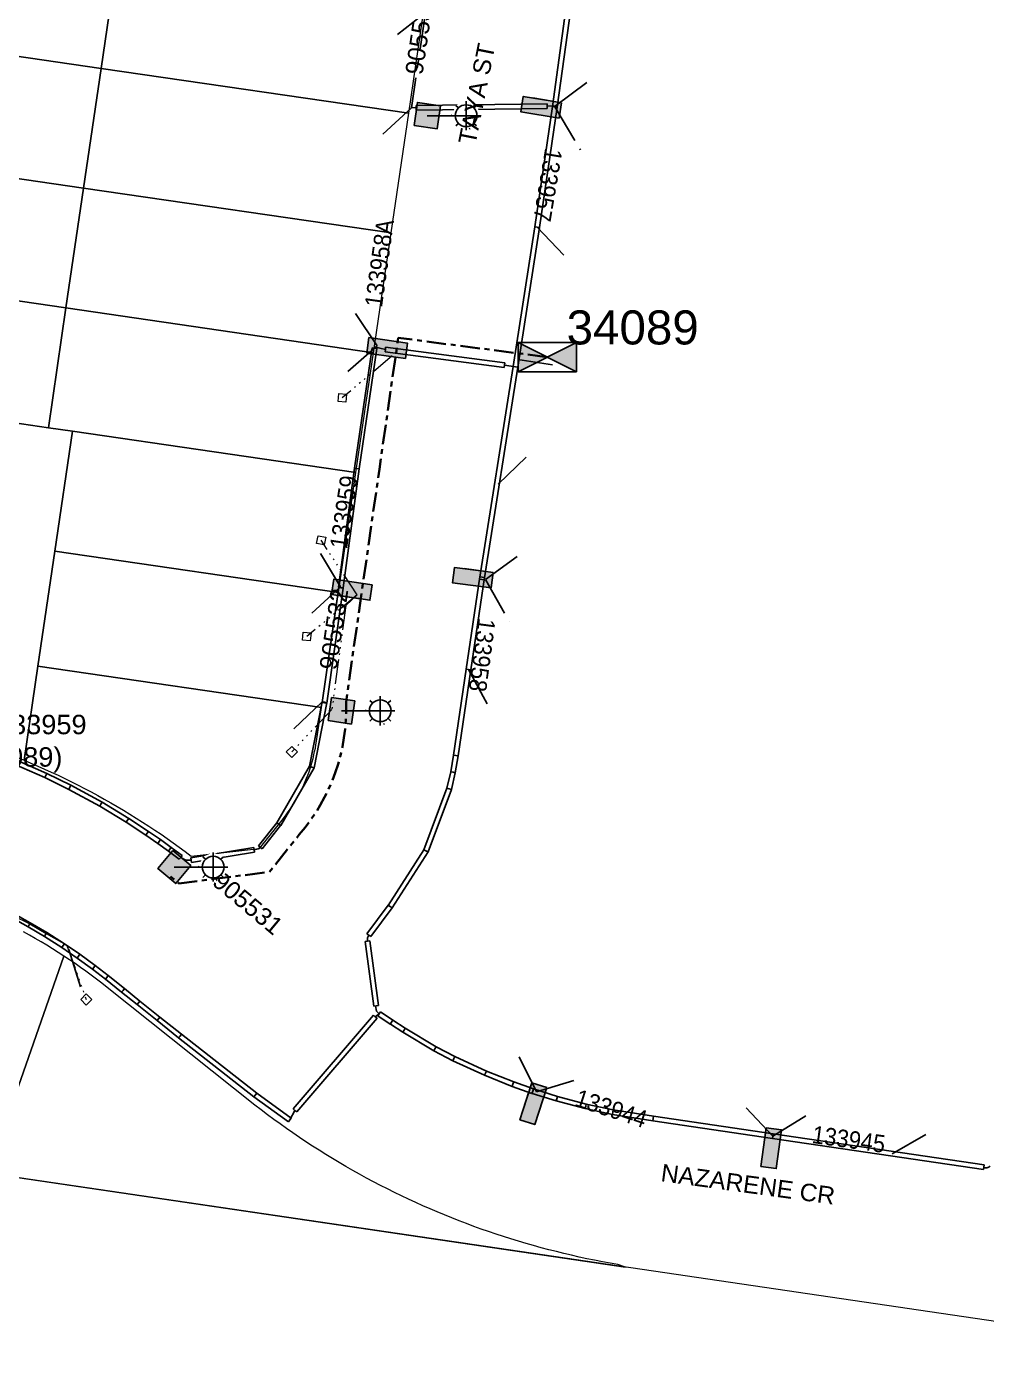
# Model space of a CAD drawing. Header units: metres. Extents: x 302924 to 306036, y 6267404 to 6269261.
# Drawn here: x 304212.1 to 304310.8, y 6268524.1 to 6268660.6 of the extents above; entities that cross this region are included whole.
import ezdxf
from ezdxf.enums import TextEntityAlignment as Align

# ---------------------------------------------------------------- set-up
doc = ezdxf.new("R2010")
doc.units = ezdxf.units.M
doc.set_wipeout_variables(frame=1)
for name, pattern in [('Cable Exist UG', [7, 4, -1, 1, -1]), ('DOT', [6.35, 0, -6.35]), ('PHANTOMX2', [5.6, 2.5, -0.5, 0.15, -0.5, 0.15, -0.5, 0.15, -0.5, 0.15, -0.5])]:
    doc.linetypes.add(name, pattern=pattern)
doc.layers.get('0').update_dxf_attribs({"color": 6})
for name, color, linetype, lineweight in [('_User_HV_Exist', 1, 'Continuous', 35), ('_User_LV_Exist', 5, 'Continuous', 25), ('Cadastre Land Parcels_SP_EXT', 118, 'Continuous', 15), ('Cadastre Road Names_SP_HV_LV_SL_EXT', 211, 'Continuous', 15), ('Services_SP_EXT', 42, 'PHANTOMX2', 20)]:
    doc.layers.add(name, color=color, linetype=linetype, lineweight=lineweight)
for name, color, linetype in [('Duct_SP_EXT', 30, 'Continuous'), ('Equip_SP_SL_EXT', 7, 'Continuous'), ('Sub_SP_EXT', 7, 'Continuous'), ('SupportsUG_SP_LV_EXT', 7, 'Continuous'), ('SupportsUG_SP_LV_SL_EXT', 7, 'Continuous'), ('Trench_SP_EXT', 7, 'Continuous')]:
    doc.layers.add(name, color=color, linetype=linetype)
doc.styles.add('COLUMN_LABEL', font='arial.ttf', dxfattribs={"height": 2})
doc.styles.add('POLE_LABEL', font='arial.ttf', dxfattribs={"height": 2})
doc.styles.add('SL_LABEL', font='arial.ttf', dxfattribs={"height": 2})
doc.styles.get("Standard").update_dxf_attribs({"font": 'arial.ttf'})

# ---------------------------------------------------------------- blocks, each defined once
blk = doc.blocks.new('COLUMN_EXT')
blk.add_hatch(color=256).paths.add_polyline_path([(1.2, 1.2), (-1.2, 1.2), (-1.2, -1.2), (1.2, -1.2)])
blk.add_lwpolyline([(-1.2, 1.2), (-1.2, -1.2), (1.2, -1.2), (1.2, 1.2)], close=True)
at = {"style": 'COLUMN_LABEL', "width": 0.9, "flags": 8}
blk.add_attdef('ASSET_NUM', text='', height=1.8, rotation=360, dxfattribs=at).set_placement((4, 2), align=Align.MIDDLE_LEFT)
at = {"flags": 1}
blk.add_attdef('Z', (-2.35, -1.81), '', height=0.2, rotation=270, dxfattribs=at)
at = {"flags": 9}
for tag, p in [('NOTES', (-2, -1.81)), ('SUBURB', (-1.8, -1.81)), ('STREETNAME', (-1.6, -1.81)), ('LOCATION', (-1.4, -1.81)), ('LEGEND', (-1.2, -1.81)), ('USAGE', (-1, -1.81)), ('STATE', (-0.8, -1.81)), ('OWNED_BY', (-0.6, -1.81)), ('COLUMN_TYPE', (-0.4, -1.81))]:
    blk.add_attdef(tag, text='', height=0.2, rotation=270, dxfattribs=at).set_placement(p, align=Align.MIDDLE_LEFT)
for tag, style, p in [('STREET_CODE', 'COLUMN_LABEL', (-0.2, -1.81)), ('STRUCTURE_PLANT_NUMBER', 'POLE_LABEL', (0.03, -1.81))]:
    blk.add_attdef(tag, text='', height=0.2, rotation=270, dxfattribs=dict(at, style=style)).set_placement(p, align=Align.MIDDLE_LEFT)
blk = doc.blocks.new('SL_LANTERN_EXT')
at = {"style": 'SL_LABEL', "flags": 9}
blk.add_attdef('STREET_CODE', text='', height=0.001, rotation=270, dxfattribs=at).set_placement((0, 0), align=Align.MIDDLE_LEFT)
at = {"flags": 9}
for tag in ['CONSTRUCTED_VOLTAGE', 'CONTROL_TYPE', 'LANTERN_PURPOSE', 'LANTERN_TYPE', 'NO_PHASES', 'OPERATING_VOLTAGE', 'ORIENTATION', 'OWNED_BY', 'STATE', 'USAGE', 'CEXIST', 'CNEW', 'CNUMBER', 'CREMOVE', 'CREPLACE', 'LKINGHEIGHT', 'LBRACKET', 'LBRACKETVOCAB', 'LCATEGORY', 'LCHARGE1', 'LCHARGE1PERCENT', 'LCHARGE2', 'LCHARGE2PERCENT', 'LCHARGE3', 'LCHARGE3PERCENT', 'LEXIST', 'LLAMP', 'LLAMPVOCAB', 'LMAST', 'LMASTVOCAB', 'LNEW', 'LANTNUMBER', 'LOUTREACH', 'LOUTREACHVOCAB', 'LRATECODE', 'LREMOVE', 'LREPLACE', 'LTYPE', 'LTYPEVOCAB', 'LEGEND', 'SUBURB', 'STREETNAME', 'LOCATION', 'NOTES', 'MAINTAINED_BY']:
    blk.add_attdef(tag, text='', height=0.01, rotation=270, dxfattribs=at).set_placement((-0.01, 0), align=Align.MIDDLE_LEFT)
for tag, height, flags in [('OPERATED_BY', 0.01, 9), ('Z', 0.001, 1)]:
    blk.add_attdef(tag, (-0.01, 0), '', height=height, rotation=270, dxfattribs=dict(flags=flags))
at = {"flags": 8}
blk.add_attdef('LNUMBER', text='', height=1, dxfattribs=at).set_placement((7, -1), align=Align.MIDDLE_LEFT)
at = {"linetype": 'DOT'}
blk.add_wipeout([(2.5, 0), (2.93, 1.06), (3.99, 1.5), (5.06, 1.06), (5.5, 0), (5.06, -1.06), (3.99, -1.5), (2.93, -1.06)], dxfattribs=at)
for p, q in [((3.99, 1.5), (3.99, -1.5)), ((3.99, 1.5), (3.99, 1.12)), ((-0.01, 0), (2.87, 0)), ((2.93, 1.06), (3.2, 0.8)), ((5.06, 1.06), (4.79, 0.8)), ((2.5, 0), (5.5, 0)), ((2.93, -1.06), (3.2, -0.8)), ((3.99, -1.13), (3.99, -1.5)), ((5.06, -1.06), (4.79, -0.8)), ((5.12, 0), (5.5, 0))]:
    blk.add_line(p, q)
at = {"linetype": 'DOT', "flags": 128}
blk.add_lwpolyline([(2.5, 0), (2.93, 1.06), (3.99, 1.5), (5.06, 1.06), (5.5, 0), (5.06, -1.06), (3.99, -1.5), (2.93, -1.06), (2.5, 0)], close=True, dxfattribs=at)
blk.add_circle((3.99, 0), 1.12)
blk = doc.blocks.new('CCP_EXT')
blk.add_lwpolyline([(-0.57, 0), (0, 0.57), (0.57, 0), (0, -0.57), (-0.57, 0)])
at = {"flags": 9}
for tag in ['CCP_TYPE', 'CONSTRUCTED_VOLTAGE', 'NO_PHASES', 'OPERATING_VOLTAGE', 'ORIENTATION', 'OWNED_BY', 'USAGE', 'LEGEND', 'LIFE_SUPPORT', 'STATE', 'NOTES']:
    blk.add_attdef(tag, text='', height=0.01, dxfattribs=at).set_placement((0, 0), align=Align.MIDDLE_LEFT)
at = {"flags": 1}
blk.add_attdef('Z', (0, 0), '', height=0.01, dxfattribs=at)
blk = doc.blocks.new('PILLAR_EXT')
at = {"layer": 'SupportsUG_SP_LV_EXT', "linetype": 'Continuous'}
h = blk.add_hatch(color=256, dxfattribs=at)
h.dxf.hatch_style = 1
h.paths.add_polyline_path([(-0.8, 0), (-0.8, 2), (0.8, 2), (0.8, 0)])
h = blk.add_hatch(color=256, dxfattribs=at)
h.dxf.hatch_style = 1
h.paths.add_polyline_path([(-0.8, -2), (-0.8, 0), (0.8, 0), (0.8, -2)])
blk.add_lwpolyline([(-0.8, 2), (-0.8, -1), (-0.8, 1), (-0.8, -2), (0.8, -2), (0.8, 2)], close=True)
at = {"width": 0.9}
blk.add_attdef('ASSET_NUM', text='', height=1.8, rotation=360, dxfattribs=at).set_placement((4, 2), align=Align.MIDDLE_LEFT)
for tag, flags, p in [('OWNED_BY', 9, (-0.2, 0)), ('STREETNAME', 9, (-0.18, 0)), ('SUBURB', 1, (-0.16, 0)), ('PARENT', 9, (-0.14, 0)), ('NOTES', 9, (-0.13, 0)), ('LOCATION', 9, (-0.11, 0)), ('LEGEND', 9, (-0.09, 0)), ('SUPPORT_TYPE', 9, (-0.07, 0)), ('USAGE', 9, (-0.06, 0)), ('STATE', 9, (-0.03, 0))]:
    blk.add_attdef(tag, text='', height=0.01, rotation=270, dxfattribs=dict(flags=flags)).set_placement(p, align=Align.CENTER)
blk = doc.blocks.new('SUB_PADMOUNT_EXT')
h = blk.add_hatch(color=256)
h.dxf.hatch_style = 1
h.paths.add_polyline_path([(-3, 1.5), (-3, -1.5), (0, 0)])
h = blk.add_hatch(color=256)
h.dxf.hatch_style = 1
h.paths.add_polyline_path([(3, 1.5), (0, 0), (3, -1.5)])
for p, q in [((-3, 1.5), (3, -1.5)), ((3, 1.5), (-3, -1.5))]:
    blk.add_line(p, q)
at = {"linetype": 'Continuous'}
blk.add_lwpolyline([(-3, -1.5), (3, -1.5), (3, 1.5), (-3, 1.5)], close=True, dxfattribs=at)
at = {"flags": 8}
blk.add_attdef('ASSET_NUM', text='', height=2.5, dxfattribs=at).set_placement((0, 5), align=Align.MIDDLE_CENTER)
for tag, flags, p in [('STREET_CODE', 9, (1.5, 0)), ('OPERATING_VOLTAGE', 9, (1.5, -0.4)), ('ORIENTATION', 9, (1.5, -0.6)), ('OWNED_BY', 9, (1.5, -0.8)), ('OPERATED_BY', 9, (1.5, -1)), ('CONSTRUCTED_VOLTAGE', 9, (1.5, -1.4)), ('NO_PHASES', 9, (1.5, -0.2)), ('MAINTAINED_BY', 9, (1.5, -1.2)), ('SECONDARY_VOLTAGE', 9, (1.5, -1.6)), ('STATE', 9, (1.5, -1.8)), ('SUBSTATION_TYPE', 9, (1.5, -2.2)), ('SUBURB', 9, (1.5, -2.8)), ('PARENT', 9, (1.5, -2)), ('USAGE', 9, (1.5, -2.4)), ('LEGEND', 9, (1.5, -2.6)), ('STREETNAME', 9, (1.5, -3)), ('Z', 1, (1.5, -3.6)), ('LOCATION', 9, (1.5, -3.2)), ('NOTES', 9, (1.5, -3.4))]:
    blk.add_attdef(tag, text='', height=0.2, dxfattribs=dict(flags=flags)).set_placement(p, align=Align.MIDDLE_LEFT)

msp = doc.modelspace()

# ---------------------------------------------------------------- linework, layer by layer
at = {"layer": 'Cadastre Land Parcels_SP_EXT', "linetype": 'Continuous'}
for points in [[(304221.1997, 6268666.1175), (304189.4657, 6268670.7459), (304188.0142, 6268660.8902), (304219.7506, 6268656.2628), (304221.1997, 6268666.1175)], [(304252.8508, 6268661.5092), (304221.1997, 6268666.1175), (304219.7506, 6268656.2628), (304251.4017, 6268651.6525), (304252.8508, 6268661.5092)], [(304219.7506, 6268656.2628), (304188.0142, 6268660.8902), (304186.1991, 6268648.5714), (304217.938, 6268643.9421), (304219.7506, 6268656.2628)], [(304251.4017, 6268651.6525), (304219.7506, 6268656.2628), (304217.938, 6268643.9421), (304249.5891, 6268639.3338), (304251.4017, 6268651.6525)], [(304217.938, 6268643.9421), (304186.1991, 6268648.5714), (304184.384, 6268636.2527), (304216.1262, 6268631.6235), (304217.938, 6268643.9421)], [(304249.5891, 6268639.3338), (304217.938, 6268643.9421), (304216.1262, 6268631.6235), (304247.7773, 6268627.0142), (304249.5891, 6268639.3338)], [(304216.1262, 6268631.6235), (304184.384, 6268636.2527), (304182.569, 6268623.933), (304197.0041, 6268621.8237), (304206.8952, 6268620.3842), (304214.3136, 6268619.3039), (304216.1262, 6268631.6235)], [(304247.7773, 6268627.0142), (304216.1262, 6268631.6235), (304214.3136, 6268619.3039), (304216.7864, 6268618.9437), (304245.9647, 6268614.6956), (304247.7773, 6268627.0142)], [(304213.2343, 6268594.7952), (304214.9738, 6268606.6241), (304216.7864, 6268618.9437), (304214.3136, 6268619.3039), (304206.8952, 6268620.3842), (304202.1836, 6268588.3591), (304202.8849, 6268588.1706), (304203.5837, 6268587.975), (304204.2811, 6268587.7735), (304204.977, 6268587.5639), (304205.6705, 6268587.3494), (304206.3624, 6268587.1278), (304207.0512, 6268586.8993), (304207.7385, 6268586.6647), (304208.4233, 6268586.4231), (304209.1059, 6268586.1766), (304209.7859, 6268585.923), (304210.463, 6268585.6613), (304211.1384, 6268585.3947), (304211.8106, 6268585.121), (304213.2343, 6268594.7952)], [(304245.9647, 6268614.6956), (304216.7864, 6268618.9437), (304214.9738, 6268606.6241), (304244.1529, 6268602.3759), (304245.9647, 6268614.6956)], [(304244.1529, 6268602.3759), (304214.9738, 6268606.6241), (304213.2343, 6268594.7952), (304242.4133, 6268590.549), (304244.1529, 6268602.3759)], [(304236.0409, 6268576.0614), (304238.3551, 6268578.9433), (304238.5771, 6268579.2253), (304238.7931, 6268579.5121), (304239.0024, 6268579.8039), (304239.2058, 6268580.0995), (304239.4033, 6268580.3999), (304239.5941, 6268580.7041), (304239.779, 6268581.0122), (304239.9555, 6268581.3241), (304240.1269, 6268581.6399), (304240.2916, 6268581.9596), (304240.4487, 6268582.281), (304240.5984, 6268582.6073), (304240.7421, 6268582.9365), (304240.8791, 6268583.2685), (304241.0085, 6268583.6033), (304241.1305, 6268583.94), (304241.2457, 6268584.2795), (304241.3534, 6268584.6228), (304241.4544, 6268584.966), (304241.5471, 6268585.313), (304241.6322, 6268585.6619), (304241.7115, 6268586.0105), (304241.7825, 6268586.363), (304241.8459, 6268586.7165), (304241.9018, 6268587.0696), (304242.4133, 6268590.549), (304213.2343, 6268594.7952), (304211.8106, 6268585.121), (304212.5166, 6268584.8262), (304213.2192, 6268584.5253), (304213.9188, 6268584.2164), (304214.6144, 6268583.9004), (304215.3076, 6268583.5775), (304215.9976, 6268583.2485), (304216.6844, 6268582.9125), (304217.3673, 6268582.5694), (304218.0477, 6268582.2194), (304218.7233, 6268581.8622), (304219.3957, 6268581.499), (304220.0641, 6268581.1288), (304220.7293, 6268580.7526), (304221.3905, 6268580.3683), (304222.0476, 6268579.979), (304222.7017, 6268579.5816), (304223.3508, 6268579.1791), (304223.9959, 6268578.7697), (304224.6378, 6268578.3542), (304225.2749, 6268577.9316), (304225.907, 6268577.503), (304226.5343, 6268577.0682), (304227.1585, 6268576.6276), (304227.7778, 6268576.1798), (304228.393, 6268575.7259), (304229.0034, 6268575.267), (304236.0409, 6268576.0614)], [(304272.9044, 6268533.274), (304272.1086, 6268533.4119), (304271.3134, 6268533.5577), (304270.5197, 6268533.7116), (304269.7284, 6268533.8724), (304268.9379, 6268534.0412), (304268.1496, 6268534.218), (304267.3636, 6268534.4009), (304266.5783, 6268534.5926), (304265.7946, 6268534.7924), (304265.0132, 6268534.9982), (304264.235, 6268535.213), (304263.4582, 6268535.4348), (304262.6829, 6268535.6636), (304261.9109, 6268535.9004), (304261.1404, 6268536.1442), (304260.3738, 6268536.396), (304259.6079, 6268536.6548), (304258.8452, 6268536.9207), (304258.0849, 6268537.1955), (304257.3277, 6268537.4754), (304256.5737, 6268537.7643), (304255.8221, 6268538.0592), (304255.0727, 6268538.3632), (304254.3275, 6268538.6732), (304253.5845, 6268538.9901), (304252.8456, 6268539.3141), (304252.109, 6268539.6461), (304251.3756, 6268539.9842), (304250.6461, 6268540.3303), (304249.9191, 6268540.6824), (304249.1961, 6268541.0425), (304248.4778, 6268541.4097), (304247.762, 6268541.7829), (304247.0493, 6268542.1632), (304246.3407, 6268542.5515), (304245.6361, 6268542.9458), (304244.9354, 6268543.3452), (304244.2388, 6268543.7536), (304243.5454, 6268544.1681), (304242.8569, 6268544.5896), (304242.1732, 6268545.0171), (304241.4927, 6268545.4507), (304240.8161, 6268545.8924), (304240.1445, 6268546.3402), (304239.4769, 6268546.7939), (304238.8141, 6268547.2538), (304238.1555, 6268547.7206), (304237.5015, 6268548.1936), (304236.8525, 6268548.6736), (304236.2083, 6268549.1587), (304235.5682, 6268549.6508), (304220.3632, 6268561.7673), (304219.8242, 6268562.1909), (304219.2812, 6268562.6094), (304218.7324, 6268563.0219), (304218.1796, 6268563.4272), (304217.6221, 6268563.8266), (304217.0596, 6268564.2198), (304216.4931, 6268564.6071), (304215.9217, 6268564.9872), (304208.0908, 6268542.6517), (304273.6879, 6268533.0036), (304272.9044, 6268533.274)], [(304491.222, 6268501.005), (304171.417, 6268548.046), (304162.321, 6268486.148), (304483.826, 6268438.112), (304491.222, 6268501.005)]]:
    msp.add_lwpolyline(points, close=True, dxfattribs=at)
msp.add_lwpolyline([(304208.0908, 6268542.6517), (304215.9217, 6268564.9872), (304215.9217, 6268564.9872), (304215.3405, 6268565.3651), (304214.7543, 6268565.7361), (304214.1658, 6268566.1), (304213.5717, 6268566.4577), (304212.9735, 6268566.8085), (304212.3713, 6268567.1522), (304211.7651, 6268567.4899)], dxfattribs=at)
at = {"layer": 'Duct_SP_EXT'}
for p, q in [((304270.9206, 6268686.9389), (304266.1951, 6268652.3266)), ((304271.3958, 6268686.8715), (304266.6707, 6268652.2616)), ((304265.6275, 6268652.6269), (304252.1566, 6268652.4388)), ((304252.1566, 6268652.4388), (304252.16, 6268652.1988)), ((304252.1633, 6268651.9588), (304252.16, 6268652.1988)), ((304265.6342, 6268652.147), (304252.1633, 6268651.9588)), ((304266.1955, 6268652.3289), (304264.3788, 6268639.9627)), ((304266.6704, 6268652.2591), (304264.8534, 6268639.8909)), ((304265.6275, 6268652.6269), (304265.6309, 6268652.3869)), ((304265.6342, 6268652.147), (304265.6309, 6268652.3869)), ((304266.1951, 6268652.3266), (304266.4329, 6268652.2941)), ((304266.1955, 6268652.3289), (304266.4329, 6268652.294)), ((304266.6707, 6268652.2616), (304266.4329, 6268652.2941)), ((304266.6704, 6268652.2591), (304266.4329, 6268652.294)), ((304264.3788, 6268639.9627), (304262.1449, 6268625.6058)), ((304264.8534, 6268639.8909), (304262.6192, 6268625.532)), ((304264.3788, 6268639.9627), (304264.6161, 6268639.9268)), ((304264.8534, 6268639.8909), (304264.6161, 6268639.9268)), ((304245.8013, 6268615.1587), (304247.6184, 6268627.5273)), ((304246.2767, 6268615.0919), (304248.0933, 6268627.4576)), ((304247.6184, 6268627.5273), (304247.8558, 6268627.4925)), ((304248.0933, 6268627.4576), (304247.8558, 6268627.4925)), ((304248.9525, 6268627.128), (304248.9841, 6268627.3659)), ((304248.9525, 6268627.128), (304261.2148, 6268625.4982)), ((304249.0157, 6268627.6038), (304248.9841, 6268627.3659)), ((304249.0157, 6268627.6038), (304261.278, 6268625.974)), ((304261.2148, 6268625.4982), (304261.2464, 6268625.7361)), ((304261.278, 6268625.974), (304261.2464, 6268625.7361)), ((304262.1242, 6268625.6181), (304258.6686, 6268603.7297)), ((304262.5983, 6268625.5433), (304259.1428, 6268603.6548)), ((304262.1242, 6268625.6181), (304262.3612, 6268625.5807)), ((304262.1449, 6268625.6058), (304262.3821, 6268625.5689)), ((304262.5983, 6268625.5433), (304262.3612, 6268625.5807)), ((304262.6192, 6268625.532), (304262.3821, 6268625.5689)), ((304244.1576, 6268602.9158), (304245.8013, 6268615.1587)), ((304244.6333, 6268602.8519), (304246.2767, 6268615.0919)), ((304245.8013, 6268615.1587), (304246.039, 6268615.1253)), ((304246.2767, 6268615.0919), (304246.039, 6268615.1253)), ((304258.7068, 6268603.9893), (304257.3114, 6268594.4913)), ((304259.1817, 6268603.9196), (304257.7863, 6268594.4215)), ((304258.7068, 6268603.9893), (304258.9442, 6268603.9545)), ((304259.1817, 6268603.9196), (304258.9442, 6268603.9545)), ((304242.4807, 6268591.0554), (304244.182, 6268602.8954)), ((304242.9558, 6268590.9871), (304244.6571, 6268602.8271)), ((304244.1576, 6268602.9158), (304244.3955, 6268602.8839)), ((304244.182, 6268602.8954), (304244.4196, 6268602.8613)), ((304244.6333, 6268602.8519), (304244.3955, 6268602.8839)), ((304244.6571, 6268602.8271), (304244.4196, 6268602.8613)), ((304258.6686, 6268603.7297), (304258.9057, 6268603.6922)), ((304259.1428, 6268603.6548), (304258.9057, 6268603.6922)), ((304257.3114, 6268594.4913), (304256.0125, 6268585.6496)), ((304257.7863, 6268594.4215), (304256.4874, 6268585.5798)), ((304257.3114, 6268594.4913), (304257.5488, 6268594.4564)), ((304257.7863, 6268594.4215), (304257.5488, 6268594.4564)), ((304241.1965, 6268584.5009), (304242.4826, 6268591.1238)), ((304241.6523, 6268584.3301), (304242.9538, 6268591.0323)), ((304242.4807, 6268591.0554), (304242.7182, 6268591.0212)), ((304242.4826, 6268591.1238), (304242.7182, 6268591.078)), ((304242.9538, 6268591.0323), (304242.7182, 6268591.078)), ((304242.9558, 6268590.9871), (304242.7182, 6268591.0212)), ((304210.7857, 6268584.7323), (304213.9644, 6268583.3297)), ((304210.9717, 6268585.1748), (304214.1672, 6268583.7649)), ((304256.013, 6268585.6528), (304255.7131, 6268583.936)), ((304256.0125, 6268585.6496), (304256.013, 6268585.6528)), ((304256.0125, 6268585.6496), (304256.2499, 6268585.6147)), ((304256.013, 6268585.6528), (304256.2499, 6268585.6147)), ((304256.4869, 6268585.5766), (304256.1837, 6268583.8406)), ((304256.4874, 6268585.5798), (304256.2499, 6268585.6147)), ((304256.4869, 6268585.5766), (304256.2499, 6268585.6147)), ((304256.4874, 6268585.5798), (304256.4869, 6268585.5766)), ((304213.9644, 6268583.3297), (304214.0658, 6268583.5473)), ((304214.1672, 6268583.7649), (304214.0658, 6268583.5473)), ((304214.1672, 6268583.7649), (304216.6377, 6268582.5516)), ((304237.8222, 6268578.6788), (304241.1965, 6268584.5009)), ((304238.2201, 6268578.4081), (304241.6523, 6268584.3301)), ((304241.1965, 6268584.5009), (304241.4244, 6268584.4155)), ((304241.6523, 6268584.3301), (304241.4244, 6268584.4155)), ((304255.7131, 6268583.936), (304255.3201, 6268582.2348)), ((304255.7131, 6268583.936), (304255.9484, 6268583.8883)), ((304256.1837, 6268583.8406), (304255.7878, 6268582.1267)), ((304256.1837, 6268583.8406), (304255.9484, 6268583.8883)), ((304213.9644, 6268583.3297), (304216.417, 6268582.1253)), ((304216.417, 6268582.1253), (304216.5273, 6268582.3384)), ((304216.417, 6268582.1253), (304219.6079, 6268580.3877)), ((304216.6377, 6268582.5516), (304216.5273, 6268582.3384)), ((304216.6377, 6268582.5516), (304219.847, 6268580.8041)), ((304255.3237, 6268582.2503), (304252.9432, 6268575.9135)), ((304255.7842, 6268582.1112), (304253.3747, 6268575.6972)), ((304255.3201, 6268582.2348), (304255.3237, 6268582.2503)), ((304255.3201, 6268582.2348), (304255.554, 6268582.1807)), ((304255.3237, 6268582.2503), (304255.554, 6268582.1807)), ((304255.7878, 6268582.1267), (304255.554, 6268582.1807)), ((304255.7842, 6268582.1112), (304255.554, 6268582.1807)), ((304255.7878, 6268582.1267), (304255.7842, 6268582.1112)), ((304219.847, 6268580.8041), (304219.7274, 6268580.5959)), ((304219.847, 6268580.8041), (304222.5882, 6268579.1472)), ((304219.6079, 6268580.3877), (304219.7274, 6268580.5959)), ((304219.6079, 6268580.3877), (304222.3323, 6268578.741)), ((304222.3323, 6268578.741), (304222.4603, 6268578.9441)), ((304222.3323, 6268578.741), (304224.3572, 6268577.4126)), ((304222.5882, 6268579.1472), (304222.4603, 6268578.9441)), ((304222.5882, 6268579.1472), (304224.6257, 6268577.8106)), ((304235.9513, 6268576.3146), (304237.8329, 6268578.6924)), ((304236.3277, 6268576.0167), (304238.2093, 6268578.3945)), ((304237.8329, 6268578.6924), (304237.8222, 6268578.6788)), ((304237.8222, 6268578.6788), (304238.0211, 6268578.5435)), ((304237.8329, 6268578.6924), (304238.0211, 6268578.5435)), ((304238.2093, 6268578.3945), (304238.0211, 6268578.5435)), ((304238.2201, 6268578.4081), (304238.0211, 6268578.5435)), ((304238.2093, 6268578.3945), (304238.2201, 6268578.4081)), ((304224.3572, 6268577.4126), (304224.4915, 6268577.6116)), ((304224.3572, 6268577.4126), (304225.5637, 6268576.5759)), ((304224.6257, 6268577.8106), (304224.4915, 6268577.6116)), ((304224.6257, 6268577.8106), (304225.8372, 6268576.9703)), ((304225.5618, 6268576.5772), (304225.7004, 6268576.7731)), ((304225.5637, 6268576.5759), (304225.5618, 6268576.5772)), ((304225.5618, 6268576.5772), (304226.6817, 6268575.7688)), ((304225.5637, 6268576.5759), (304225.7004, 6268576.7731)), ((304225.8372, 6268576.9703), (304225.7004, 6268576.7731)), ((304225.8391, 6268576.969), (304225.7004, 6268576.7731)), ((304225.8372, 6268576.9703), (304225.8391, 6268576.969)), ((304225.8391, 6268576.969), (304226.9662, 6268576.1554)), ((304226.6817, 6268575.7688), (304226.824, 6268575.9621)), ((304226.6817, 6268575.7688), (304227.7886, 6268574.9387)), ((304226.9662, 6268576.1554), (304226.824, 6268575.9621)), ((304226.9662, 6268576.1554), (304228.0766, 6268575.3227)), ((304228.0766, 6268575.3227), (304227.9326, 6268575.1307)), ((304228.9649, 6268575.0975), (304235.4589, 6268576.1501)), ((304229.0417, 6268574.6237), (304235.5357, 6268575.6763)), ((304235.4589, 6268576.1501), (304235.4973, 6268575.9132)), ((304235.5357, 6268575.6763), (304235.4973, 6268575.9132)), ((304235.9513, 6268576.3146), (304236.1395, 6268576.1657)), ((304236.3277, 6268576.0167), (304236.1395, 6268576.1657)), ((304252.9432, 6268575.9135), (304249.2822, 6268570.201)), ((304253.3747, 6268575.6972), (304249.6863, 6268569.942)), ((304252.9432, 6268575.9135), (304253.159, 6268575.8054)), ((304253.3747, 6268575.6972), (304253.159, 6268575.8054)), ((304227.7886, 6268574.9387), (304227.9326, 6268575.1307)), ((304228.9649, 6268575.0975), (304229.0033, 6268574.8606)), ((304229.0417, 6268574.6237), (304229.0033, 6268574.8606)), ((304249.287, 6268570.2085), (304247.0932, 6268567.287)), ((304249.6815, 6268569.9345), (304247.477, 6268566.9988)), ((304249.2822, 6268570.201), (304249.287, 6268570.2085)), ((304249.2822, 6268570.201), (304249.4842, 6268570.0715)), ((304249.287, 6268570.2085), (304249.4842, 6268570.0715)), ((304249.6863, 6268569.942), (304249.4842, 6268570.0715)), ((304249.6815, 6268569.9345), (304249.4842, 6268570.0715)), ((304249.6863, 6268569.942), (304249.6815, 6268569.9345)), ((304212.2215, 6268568.0006), (304210.5768, 6268568.9025)), ((304212.4589, 6268568.4178), (304210.8014, 6268569.3268)), ((304212.4589, 6268568.4178), (304212.3402, 6268568.2092)), ((304214.1557, 6268567.4168), (304212.4589, 6268568.4178)), ((304212.2215, 6268568.0006), (304212.3402, 6268568.2092)), ((304213.9048, 6268567.0075), (304212.2215, 6268568.0006)), ((304213.9048, 6268567.0075), (304214.0303, 6268567.2121)), ((304215.7133, 6268565.8566), (304213.9048, 6268567.0075)), ((304214.1557, 6268567.4168), (304214.0303, 6268567.2121)), ((304215.9777, 6268566.2573), (304214.1557, 6268567.4168)), ((304247.0932, 6268567.287), (304247.2851, 6268567.1429)), ((304247.477, 6268566.9988), (304247.2851, 6268567.1429)), ((304215.7133, 6268565.8566), (304215.8455, 6268566.057)), ((304217.2874, 6268564.7798), (304215.7133, 6268565.8566)), ((304215.9777, 6268566.2573), (304215.8455, 6268566.057)), ((304217.5647, 6268565.1717), (304215.9777, 6268566.2573)), ((304246.911, 6268566.4931), (304247.1489, 6268566.5252)), ((304246.911, 6268566.4931), (304247.8082, 6268559.8383)), ((304247.3867, 6268566.5573), (304247.1489, 6268566.5252)), ((304247.3867, 6268566.5573), (304248.2839, 6268559.9024)), ((304217.2874, 6268564.7798), (304217.4261, 6268564.9757)), ((304218.8537, 6268563.6339), (304217.2874, 6268564.7798)), ((304217.5647, 6268565.1717), (304217.4261, 6268564.9757)), ((304219.1429, 6268564.0171), (304217.5647, 6268565.1717)), ((304218.8537, 6268563.6339), (304218.9983, 6268563.8255)), ((304220.181, 6268562.6009), (304218.8537, 6268563.6339)), ((304219.1429, 6268564.0171), (304218.9983, 6268563.8255)), ((304220.4784, 6268562.9776), (304219.1429, 6268564.0171)), ((304220.4784, 6268562.9776), (304220.3297, 6268562.7892)), ((304222.1545, 6268561.6354), (304220.4784, 6268562.9776)), ((304220.181, 6268562.6009), (304220.3297, 6268562.7892)), ((304221.8545, 6268561.2607), (304220.181, 6268562.6009)), ((304222.1545, 6268561.6354), (304222.0045, 6268561.448)), ((304223.741, 6268560.3648), (304222.1545, 6268561.6354)), ((304221.8545, 6268561.2607), (304222.0045, 6268561.448)), ((304223.441, 6268559.9901), (304221.8545, 6268561.2607)), ((304223.441, 6268559.9901), (304223.591, 6268560.1774)), ((304223.741, 6268560.3648), (304223.591, 6268560.1774)), ((304225.7951, 6268558.72), (304223.741, 6268560.3648)), ((304225.495, 6268558.3453), (304223.441, 6268559.9901)), ((304239.5069, 6268549.2796), (304247.7713, 6268558.9113)), ((304247.7713, 6268558.9113), (304247.9535, 6268558.755)), ((304247.8082, 6268559.8383), (304248.046, 6268559.8703)), ((304248.2839, 6268559.9024), (304248.046, 6268559.8703)), ((304248.2231, 6268558.8437), (304248.3565, 6268559.0432)), ((304248.2231, 6268558.8437), (304249.4965, 6268557.9924)), ((304248.4898, 6268559.2427), (304248.3565, 6268559.0432)), ((304248.4898, 6268559.2427), (304249.7633, 6268558.3914)), ((304225.495, 6268558.3453), (304225.645, 6268558.5327)), ((304227.7154, 6268556.5673), (304225.495, 6268558.3453)), ((304225.7951, 6268558.72), (304225.645, 6268558.5327)), ((304228.0131, 6268556.9438), (304225.7951, 6268558.72)), ((304239.8712, 6268548.967), (304248.1356, 6268558.5987)), ((304248.1356, 6268558.5987), (304247.9535, 6268558.755)), ((304249.4965, 6268557.9924), (304249.6299, 6268558.1919)), ((304249.4965, 6268557.9924), (304249.4979, 6268557.9914)), ((304249.4979, 6268557.9914), (304249.6299, 6268558.1919)), ((304249.4979, 6268557.9914), (304250.7792, 6268557.1607)), ((304249.7619, 6268558.3923), (304249.6299, 6268558.1919)), ((304249.7633, 6268558.3914), (304249.6299, 6268558.1919)), ((304249.7633, 6268558.3914), (304249.7619, 6268558.3923)), ((304249.7619, 6268558.3923), (304251.0336, 6268557.5678)), ((304251.0336, 6268557.5678), (304250.9064, 6268557.3642)), ((304251.0336, 6268557.5678), (304254.208, 6268555.6578)), ((304227.7154, 6268556.5673), (304227.8642, 6268556.7555)), ((304235.465, 6268550.5184), (304227.7154, 6268556.5673)), ((304228.0131, 6268556.9438), (304227.8642, 6268556.7555)), ((304235.7532, 6268550.9023), (304228.0131, 6268556.9438)), ((304250.7792, 6268557.1607), (304250.9064, 6268557.3642)), ((304250.7792, 6268557.1607), (304253.9739, 6268555.2384)), ((304253.9739, 6268555.2384), (304254.091, 6268555.4481)), ((304253.9739, 6268555.2384), (304255.9284, 6268554.2288)), ((304254.208, 6268555.6578), (304254.091, 6268555.4481)), ((304254.208, 6268555.6578), (304256.1391, 6268554.6602)), ((304255.9284, 6268554.2288), (304256.0338, 6268554.4445)), ((304255.9284, 6268554.2288), (304259.1909, 6268552.7254)), ((304256.1391, 6268554.6602), (304256.0338, 6268554.4445)), ((304256.1391, 6268554.6602), (304259.3805, 6268553.1665)), ((304259.1909, 6268552.7254), (304259.2857, 6268552.9459)), ((304259.1909, 6268552.7254), (304262.0319, 6268551.5904)), ((304259.3805, 6268553.1665), (304259.2857, 6268552.9459)), ((304259.3805, 6268553.1665), (304262.2009, 6268552.0398)), ((304262.2009, 6268552.0398), (304262.1164, 6268551.8151)), ((304262.2009, 6268552.0398), (304264.2309, 6268551.3228)), ((304235.465, 6268550.5184), (304235.6091, 6268550.7103)), ((304235.7532, 6268550.9023), (304235.6091, 6268550.7103)), ((304239.3096, 6268548.3346), (304235.7532, 6268550.9023)), ((304262.0319, 6268551.5904), (304262.1164, 6268551.8151)), ((304262.0319, 6268551.5904), (304264.0711, 6268550.8702)), ((304264.0711, 6268550.8702), (304264.151, 6268551.0965)), ((304264.0795, 6268550.8674), (304264.151, 6268551.0965)), ((304264.0795, 6268550.8674), (304266.5664, 6268550.0917)), ((304264.2225, 6268551.3257), (304264.151, 6268551.0965)), ((304264.2309, 6268551.3228), (304264.151, 6268551.0965)), ((304264.2225, 6268551.3257), (304266.6992, 6268550.5531)), ((304239.0287, 6268547.9454), (304235.465, 6268550.5184)), ((304239.5069, 6268549.2796), (304239.689, 6268549.1233)), ((304266.5664, 6268550.0917), (304266.6328, 6268550.3224)), ((304266.5664, 6268550.0917), (304269.5401, 6268549.3064)), ((304266.6992, 6268550.5531), (304266.6328, 6268550.3224)), ((304266.6992, 6268550.5531), (304269.6519, 6268549.7733)), ((304269.5401, 6268549.3064), (304269.596, 6268549.5398)), ((304269.5401, 6268549.3064), (304272.3406, 6268548.7035)), ((304269.6519, 6268549.7733), (304269.596, 6268549.5398)), ((304269.6519, 6268549.7733), (304272.4293, 6268549.1755)), ((304239.0287, 6268547.9454), (304239.1691, 6268548.14)), ((304239.3096, 6268548.3346), (304239.1691, 6268548.14)), ((304239.8712, 6268548.967), (304239.689, 6268549.1233)), ((304272.3406, 6268548.7035), (304272.3849, 6268548.9395)), ((304272.3406, 6268548.7035), (304276.4897, 6268548.0366)), ((304272.4293, 6268549.1755), (304272.3849, 6268548.9395)), ((304272.4293, 6268549.1755), (304276.5659, 6268548.5105)), ((304276.4897, 6268548.0366), (304276.5278, 6268548.2735)), ((304276.4928, 6268548.0361), (304276.5278, 6268548.2735)), ((304276.4928, 6268548.0361), (304288.8088, 6268546.2219)), ((304276.5628, 6268548.511), (304276.5278, 6268548.2735)), ((304276.5659, 6268548.5105), (304276.5278, 6268548.2735)), ((304276.5628, 6268548.511), (304288.8788, 6268546.6967)), ((304288.8786, 6268546.6968), (304288.8438, 6268546.4593)), ((304288.8788, 6268546.6967), (304288.8438, 6268546.4593)), ((304288.8786, 6268546.6968), (304310.6045, 6268543.5136)), ((304288.8088, 6268546.2219), (304288.8438, 6268546.4593)), ((304288.809, 6268546.2218), (304288.8438, 6268546.4593)), ((304288.809, 6268546.2218), (304310.5349, 6268543.0386)), ((304310.5349, 6268543.0386), (304310.5697, 6268543.2761)), ((304310.6045, 6268543.5136), (304310.5697, 6268543.2761))]:
    msp.add_line(p, q, dxfattribs=at)
at = {"layer": 'Services_SP_EXT'}
for points in [[(304249.7026, 6268626.7177), (304244.5574, 6268622.3844)], [(304246.0876, 6268602.1241), (304242.3769, 6268607.7349)], [(304246.0876, 6268602.1241), (304240.8973, 6268597.8449)], [(304202.9447, 6268573.6087), (304203.67, 6268572.2765), (304203.67, 6268572.2765), (304204.7598, 6268571.9002), (304206.589, 6268571.2081), (304208.0242, 6268570.4785), (304209.0635, 6268569.9781), (304210.6003, 6268569.1934), (304212.3995, 6268568.2985), (304214.1007, 6268567.2949), (304215.9177, 6268566.2759), (304216.209, 6268566.0766), (304218.2145, 6268560.5206)]]:
    msp.add_lwpolyline(points, dxfattribs=at)
at = {"layer": 'Trench_SP_EXT', "linetype": 'Cable Exist UG'}
for points in [[(304253.3928, 6268662.2053), (304249.7452, 6268659.3638)], [(304266.5006, 6268652.4126), (304270.3801, 6268655.2953)], [(304252.16, 6268652.1988), (304251.6313, 6268652.2281)], [(304265.6309, 6268652.387), (304266.5006, 6268652.4126)], [(304266.4329, 6268652.2941), (304269.0463, 6268647.8754)], [(304264.6161, 6268639.9268), (304267.339, 6268637.0432)], [(304248.1265, 6268627.7323), (304245.3956, 6268631.8072)], [(304248.1265, 6268627.7323), (304244.3952, 6268624.4707)], [(304248.9841, 6268627.3659), (304247.8502, 6268627.6269)], [(304262.382, 6268625.5689), (304261.2464, 6268625.7361)], [(304266.1782, 6268625.7872), (304262.6174, 6268626.3225)], [(304260.5935, 6268613.5227), (304263.8312, 6268616.6227)], [(304244.3687, 6268602.9522), (304241.9567, 6268606.9923)], [(304259.2963, 6268603.7154), (304262.9018, 6268606.3265)], [(304244.3687, 6268602.9522), (304241.1231, 6268599.9893)], [(304259.2963, 6268603.7154), (304261.751, 6268599.3397)], [(304257.5489, 6268594.4564), (304259.8784, 6268590.1261)], [(304242.4784, 6268591.1261), (304238.95, 6268587.7663)], [(304236.1394, 6268576.1657), (304235.8943, 6268575.9953), (304235.4974, 6268575.9131)], [(304247.1489, 6268566.5251), (304247.1381, 6268566.8532), (304247.2851, 6268567.1429)], [(304216.4288, 6268565.658), (304217.8388, 6268561.1377)], [(304247.9535, 6268558.755), (304248.3564, 6268559.0432), (304248.0782, 6268559.3159), (304247.9839, 6268559.8704)], [(304264.5364, 6268551.0371), (304262.5379, 6268555.0356)], [(304264.5364, 6268551.0371), (304268.9379, 6268552.3503)], [(304288.8438, 6268546.4593), (304285.5149, 6268549.993)], [(304239.1692, 6268548.14), (304239.689, 6268549.1233)], [(304288.8438, 6268546.4593), (304292.9442, 6268549.0083)], [(304301.1321, 6268544.6588), (304305.247, 6268547.0131)]]:
    msp.add_lwpolyline(points, dxfattribs=at)
msp.add_lwpolyline([(304311.205, 6268543.3683), (304311.1234, 6268543.3192), (304311.1234, 6268543.3192, -0.17441891), (304310.5895, 6268543.2134), (304310.5895, 6268543.2134), (304310.5697, 6268543.2164)], format="xyb", dxfattribs=at)

# ---------------------------------------------------------------- block references
at = {"layer": 'Services_SP_EXT'}
for p, rotation in [((304244.5574, 6268622.3843), 40.09211126532379), ((304242.377, 6268607.7349), 303.4910351681245), ((304240.8973, 6268597.845), 39.49103492868928)]:
    msp.add_blockref('CCP_EXT', p, dxfattribs=dict(at, rotation=rotation))
for p in [(304239.3673, 6268585.9799), (304218.2145, 6268560.5207)]:
    msp.add_blockref('CCP_EXT', p, dxfattribs=at)
at = {"layer": 'Sub_SP_EXT'}
ref = msp.add_blockref('SUB_PADMOUNT_EXT', (304265.6339, 6268626.5732), dxfattribs=at)
ref.add_attrib('ASSET_NUM', '34089', dxfattribs={"layer": '0', "height": 3.5}).set_placement((304267.6339, 6268626.8232), align=Align.BOTTOM_LEFT)
at = {"layer": 'SupportsUG_SP_LV_EXT'}
for p, rotation, values in [((304265.0157, 6268652.2628), 260.4971028551636, {'ASSET_NUM': '133957'}), ((304249.1711, 6268627.5033), 82.0921114091042, {'ASSET_NUM': '133958A'}), ((304245.5319, 6268602.652), 81.49103513218668, {'ASSET_NUM': '133959'}), ((304257.9782, 6268603.8995), 262.4883164894288, {'ASSET_NUM': '133958'}), ((304264.2099, 6268549.8171), 341.9547490704195, {'ASSET_NUM': '133944'}), ((304288.6894, 6268545.2329), 352.1647722650104, {'ASSET_NUM': '133945'})]:
    msp.add_blockref('PILLAR_EXT', p, dxfattribs=dict(at, rotation=rotation)).add_auto_attribs(values)
at = {"layer": 'SupportsUG_SP_LV_SL_EXT'}
ref = msp.add_blockref('COLUMN_EXT', (304253.3027, 6268651.3959), dxfattribs=dict(at, rotation=81.64257497305267))
ref.add_attrib('ASSET_NUM', '905533', dxfattribs={"layer": '0', "height": 1.8, "rotation": 81.642575, "style": 'COLUMN_LABEL'}).set_placement((304251.9053, 6268655.6441), align=Align.MIDDLE_LEFT)
ref = msp.add_blockref('COLUMN_EXT', (304244.4744, 6268590.2088), dxfattribs=dict(at, rotation=81.64243744518639))
ref.add_attrib('ASSET_NUM', '905532', dxfattribs={"layer": '0', "height": 1.8, "rotation": 81.642437, "style": 'COLUMN_LABEL'}).set_placement((304243.077, 6268594.4571), align=Align.MIDDLE_LEFT)
ref = msp.add_blockref('COLUMN_EXT', (304227.278, 6268574.1367), dxfattribs=dict(at, rotation=320.0739636484395))
ref.add_attrib('ASSET_NUM', '905531', dxfattribs={"layer": '0', "height": 1.8, "rotation": 320.073964, "style": 'COLUMN_LABEL'}).set_placement((304231.629, 6268573.1033), align=Align.MIDDLE_LEFT)

# ---------------------------------------------------------------- texts
at = {"layer": '_User_LV_Exist', "insert": (304207.5335, 6268588.4933), "char_height": 2, "attachment_point": 5}
msp.add_mtext('To \\PF/S Pillar 133959\\P(PMS 34089) ', dxfattribs=at)
at = {"layer": 'Cadastre Road Names_SP_HV_LV_SL_EXT'}
msp.add_text('NAZARENE CR', height=1.8, rotation=352.269545, dxfattribs=at).set_placement((304277.2511, 6268541.8464))

# ---------------------------------------------------------------- next in the draw order: block references
at = {"layer": 'Equip_SP_SL_EXT'}
for p in [(304253.3028, 6268651.3959), (304244.4744, 6268590.2088), (304227.2779, 6268574.1367)]:
    msp.add_blockref('SL_LANTERN_EXT', p, dxfattribs=at)

# ---------------------------------------------------------------- next in the draw order: linework, layer by layer
at = {"layer": '_User_HV_Exist', "linetype": 'Cable Exist UG', "ltscale": 0.5, "flags": 128}
msp.add_lwpolyline([(304265.634, 6268626.5732), (304250.3145, 6268628.5533), (304250.3145, 6268628.5533), (304250.0326, 6268626.6146), (304248.3708, 6268615.0613), (304244.9384, 6268591.1222), (304244.9384, 6268591.1222, -0.19038154), (304240.1311, 6268577.4773), (304240.1311, 6268577.4773), (304237.0536, 6268573.6342), (304227.7518, 6268572.4564), (304226.6257, 6268573.3756), (304226.6257, 6268573.3756)], format="xyb", dxfattribs=at)
at = {"layer": 'Services_SP_EXT'}
msp.add_lwpolyline([(304246.0876, 6268602.1241), (304244.9146, 6268601.0191), (304244.9146, 6268601.0191), (304243.4849, 6268590.3542), (304239.3673, 6268585.98)], dxfattribs=at)
at = {"layer": 'Trench_SP_EXT', "linetype": 'Cable Exist UG'}
for points in [[(304253.1447, 6268662.226), (304251.6636, 6268652.2171), (304248.5959, 6268649.3828)], [(304229.0033, 6268574.8605), (304228.4633, 6268574.8542), (304227.9326, 6268575.1307)]]:
    msp.add_lwpolyline(points, dxfattribs=at)

# ---------------------------------------------------------------- next in the draw order: texts
at = {"layer": 'Cadastre Road Names_SP_HV_LV_SL_EXT'}
msp.add_text('TAYA ST', height=1.8, rotation=78.690068, dxfattribs=at).set_placement((304258.2418, 6268648.3285))

doc.saveas('drawing.dxf')
